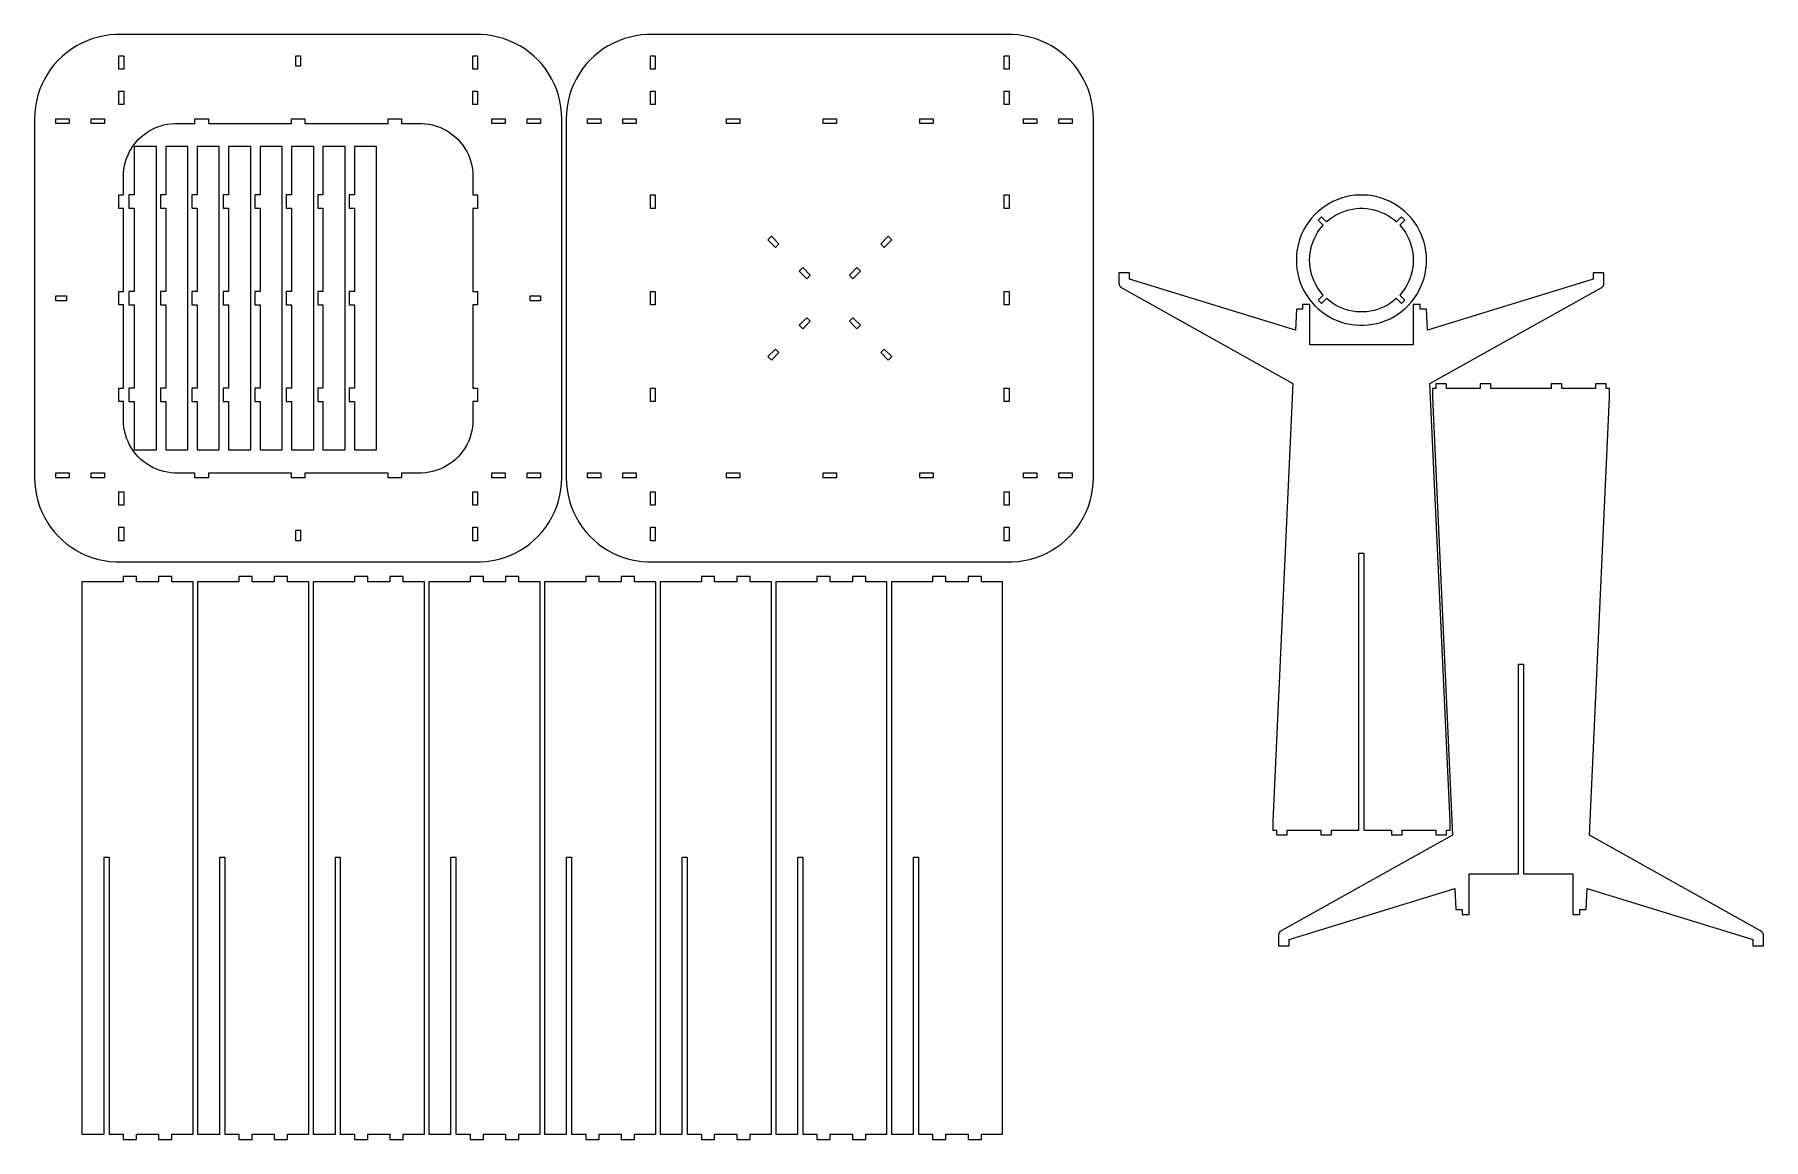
# Model space of a CAD drawing. Header units: metres. Extents: x -598 to 1354, y -949 to 297.
import ezdxf

# ---------------------------------------------------------------- set-up
doc = ezdxf.new("R2010")
doc.units = ezdxf.units.M

msp = doc.modelspace()

# ---------------------------------------------------------------- linework, layer by layer
for p, q in [((-531.857, 292.85), (-538.088, 290.582)), ((-525.483, 294.678), (-531.857, 292.85)), ((-518.997, 296.057), (-525.483, 294.678)), ((-512.43, 296.98), (-518.997, 296.057)), ((-505.815, 297.442), (-512.43, 296.98)), ((-94.1846, 297.442), (-505.815, 297.442)), ((-87.5698, 296.98), (-94.1846, 297.442)), ((-81.0034, 296.057), (-87.5698, 296.98)), ((-74.5174, 294.678), (-81.0034, 296.057)), ((-68.1434, 292.85), (-74.5174, 294.678)), ((-61.9124, 290.582), (-68.1434, 292.85)), ((68.1434, 292.85), (61.9124, 290.582)), ((74.5174, 294.678), (68.1434, 292.85)), ((81.0034, 296.057), (74.5174, 294.678)), ((87.5698, 296.98), (81.0034, 296.057)), ((94.1846, 297.442), (87.5698, 296.98)), ((505.815, 297.442), (94.1846, 297.442)), ((512.43, 296.98), (505.815, 297.442)), ((518.997, 296.057), (512.43, 296.98)), ((525.483, 294.678), (518.997, 296.057)), ((531.857, 292.85), (525.483, 294.678)), ((538.088, 290.582), (531.857, 292.85)), ((-560.988, 277.361), (-566.067, 273.099)), ((-555.623, 281.259), (-560.988, 277.361)), ((-550, 284.772), (-555.623, 281.259)), ((-544.145, 287.885), (-550, 284.772)), ((-538.088, 290.582), (-544.145, 287.885)), ((-502.55, 258.4), (-502.55, 273.6)), ((-502.55, 273.6), (-496.95, 273.6)), ((-496.95, 273.6), (-496.95, 258.4)), ((-302.8, 261.65), (-302.8, 273.65)), ((-302.8, 273.65), (-297.2, 273.65)), ((-297.2, 273.65), (-297.2, 261.65)), ((-103.05, 258.4), (-103.05, 273.6)), ((-103.05, 273.6), (-97.45, 273.6)), ((-97.45, 273.6), (-97.45, 258.4)), ((-55.8547, 287.885), (-61.9124, 290.582)), ((-50, 284.772), (-55.8547, 287.885)), ((-44.3767, 281.259), (-50, 284.772)), ((-39.0121, 277.361), (-44.3767, 281.259)), ((-33.9326, 273.099), (-39.0121, 277.361)), ((39.0121, 277.361), (33.9326, 273.099)), ((44.3767, 281.259), (39.0121, 277.361)), ((50, 284.772), (44.3767, 281.259)), ((55.8547, 287.885), (50, 284.772)), ((61.9124, 290.582), (55.8547, 287.885)), ((97.45, 258.4), (97.45, 273.6)), ((97.45, 273.6), (103.05, 273.6)), ((103.05, 273.6), (103.05, 258.4)), ((496.95, 258.4), (496.95, 273.6)), ((496.95, 273.6), (502.55, 273.6)), ((502.55, 273.6), (502.55, 258.4)), ((544.145, 287.885), (538.088, 290.582)), ((550, 284.772), (544.145, 287.885)), ((555.623, 281.259), (550, 284.772)), ((560.988, 277.361), (555.623, 281.259)), ((566.067, 273.099), (560.988, 277.361)), ((-579.357, 258.34), (-583.065, 252.842)), ((-575.274, 263.565), (-579.357, 258.34)), ((-570.837, 268.493), (-575.274, 263.565)), ((-566.067, 273.099), (-570.837, 268.493)), ((-496.95, 258.4), (-502.55, 258.4)), ((-297.2, 261.65), (-302.8, 261.65)), ((-97.45, 258.4), (-103.05, 258.4)), ((-29.1627, 268.493), (-33.9326, 273.099)), ((-24.7258, 263.565), (-29.1627, 268.493)), ((-20.6434, 258.34), (-24.7258, 263.565)), ((-16.9354, 252.842), (-20.6434, 258.34)), ((20.6434, 258.34), (16.9354, 252.842)), ((24.7258, 263.565), (20.6434, 258.34)), ((29.1627, 268.493), (24.7258, 263.565)), ((33.9326, 273.099), (29.1627, 268.493)), ((103.05, 258.4), (97.45, 258.4)), ((502.55, 258.4), (496.95, 258.4)), ((570.837, 268.493), (566.067, 273.099)), ((575.274, 263.565), (570.837, 268.493)), ((579.357, 258.34), (575.274, 263.565)), ((583.065, 252.842), (579.357, 258.34)), ((-591.771, 234.992), (-593.82, 228.686)), ((-589.287, 241.14), (-591.771, 234.992)), ((-586.38, 247.1), (-589.287, 241.14)), ((-583.065, 252.842), (-586.38, 247.1)), ((-13.62, 247.1), (-16.9354, 252.842)), ((-10.7132, 241.14), (-13.62, 247.1)), ((-8.22919, 234.992), (-10.7132, 241.14)), ((-6.18015, 228.686), (-8.22919, 234.992)), ((8.22919, 234.992), (6.18015, 228.686)), ((10.7132, 241.14), (8.22919, 234.992)), ((13.62, 247.1), (10.7132, 241.14)), ((16.9354, 252.842), (13.62, 247.1)), ((586.38, 247.1), (583.065, 252.842)), ((589.287, 241.14), (586.38, 247.1)), ((591.771, 234.992), (589.287, 241.14)), ((593.82, 228.686), (591.771, 234.992)), ((-596.575, 215.721), (-597.269, 209.127)), ((-595.424, 222.252), (-596.575, 215.721)), ((-593.82, 228.686), (-595.424, 222.252)), ((-502.55, 218.4), (-502.55, 233.6)), ((-502.55, 233.6), (-496.95, 233.6)), ((-496.95, 218.4), (-502.55, 218.4)), ((-496.95, 233.6), (-496.95, 218.4)), ((-103.05, 218.4), (-103.05, 233.6)), ((-103.05, 233.6), (-97.45, 233.6)), ((-97.45, 218.4), (-103.05, 218.4)), ((-97.45, 233.6), (-97.45, 218.4)), ((-4.57599, 222.252), (-6.18015, 228.686)), ((-3.42453, 215.721), (-4.57599, 222.252)), ((-2.73141, 209.127), (-3.42453, 215.721)), ((3.42453, 215.721), (2.73141, 209.127)), ((4.57599, 222.252), (3.42453, 215.721)), ((6.18015, 228.686), (4.57599, 222.252)), ((97.45, 218.4), (97.45, 233.6)), ((97.45, 233.6), (103.05, 233.6)), ((103.05, 218.4), (97.45, 218.4)), ((103.05, 233.6), (103.05, 218.4)), ((496.95, 218.4), (496.95, 233.6)), ((496.95, 233.6), (502.55, 233.6)), ((502.55, 218.4), (496.95, 218.4)), ((502.55, 233.6), (502.55, 218.4)), ((595.424, 222.252), (593.82, 228.686)), ((596.575, 215.721), (595.424, 222.252)), ((597.269, 209.127), (596.575, 215.721)), ((-597.269, 209.127), (-597.5, 202.5)), ((-597.5, 202.5), (-597.5, -202.5)), ((-573.6, 196.95), (-573.6, 202.55)), ((-573.6, 202.55), (-558.4, 202.55)), ((-558.4, 196.95), (-573.6, 196.95)), ((-558.4, 202.55), (-558.4, 196.95)), ((-533.6, 196.95), (-533.6, 202.55)), ((-533.6, 202.55), (-518.4, 202.55)), ((-518.4, 196.95), (-533.6, 196.95)), ((-518.4, 202.55), (-518.4, 196.95)), ((-455.791, 194.313), (-451.765, 195.468)), ((-451.765, 195.468), (-447.669, 196.338)), ((-447.669, 196.338), (-443.522, 196.921)), ((-443.522, 196.921), (-439.344, 197.213)), ((-439.344, 197.213), (-416.6, 197.213)), ((-416.6, 197.213), (-416.6, 202.55)), ((-416.6, 202.55), (-401.4, 202.55)), ((-401.4, 202.55), (-401.4, 197.213)), ((-401.4, 197.213), (-307.6, 197.213)), ((-307.6, 197.213), (-307.6, 202.55)), ((-307.6, 202.55), (-292.4, 202.55)), ((-292.4, 202.55), (-292.4, 197.213)), ((-292.4, 197.213), (-198.6, 197.213)), ((-198.6, 197.213), (-198.6, 202.55)), ((-198.6, 202.55), (-183.4, 202.55)), ((-183.4, 202.55), (-183.4, 197.213)), ((-183.4, 197.213), (-160.656, 197.213)), ((-160.656, 197.213), (-156.478, 196.921)), ((-156.478, 196.921), (-152.331, 196.338)), ((-152.331, 196.338), (-148.235, 195.468)), ((-148.235, 195.468), (-144.209, 194.313)), ((-81.6, 196.95), (-81.6, 202.55)), ((-81.6, 202.55), (-66.4, 202.55)), ((-66.4, 196.95), (-81.6, 196.95)), ((-66.4, 202.55), (-66.4, 196.95)), ((-41.6, 196.95), (-41.6, 202.55)), ((-41.6, 202.55), (-26.4, 202.55)), ((-26.4, 196.95), (-41.6, 196.95)), ((-26.4, 202.55), (-26.4, 196.95)), ((-2.5, 202.5), (-2.73141, 209.127)), ((-2.5, -202.5), (-2.5, 202.5)), ((2.73141, 209.127), (2.5, 202.5)), ((2.5, 202.5), (2.5, -202.5)), ((26.4, 196.95), (26.4, 202.55)), ((26.4, 202.55), (41.6, 202.55)), ((41.6, 196.95), (26.4, 196.95)), ((41.6, 202.55), (41.6, 196.95)), ((66.4, 196.95), (66.4, 202.55)), ((66.4, 202.55), (81.6, 202.55)), ((81.6, 196.95), (66.4, 196.95)), ((81.6, 202.55), (81.6, 196.95)), ((183.4, 196.95), (183.4, 202.55)), ((183.4, 202.55), (198.6, 202.55)), ((198.6, 196.95), (183.4, 196.95)), ((198.6, 202.55), (198.6, 196.95)), ((292.4, 196.95), (292.4, 202.55)), ((292.4, 202.55), (307.6, 202.55)), ((307.6, 196.95), (292.4, 196.95)), ((307.6, 202.55), (307.6, 196.95)), ((401.4, 196.95), (401.4, 202.55)), ((401.4, 202.55), (416.6, 202.55)), ((416.6, 196.95), (401.4, 196.95)), ((416.6, 202.55), (416.6, 196.95)), ((518.4, 196.95), (518.4, 202.55)), ((518.4, 202.55), (533.6, 202.55)), ((533.6, 196.95), (518.4, 196.95)), ((533.6, 202.55), (533.6, 196.95)), ((558.4, 196.95), (558.4, 202.55)), ((558.4, 202.55), (573.6, 202.55)), ((573.6, 196.95), (558.4, 196.95)), ((573.6, 202.55), (573.6, 196.95)), ((597.5, 202.5), (597.269, 209.127)), ((597.5, -202.5), (597.5, 202.5)), ((-485.791, 172.517), (-483.213, 175.817)), ((-483.213, 175.817), (-480.41, 178.93)), ((-480.41, 178.93), (-477.398, 181.839)), ((-477.398, 181.839), (-474.19, 184.531)), ((-474.19, 184.531), (-470.802, 186.992)), ((-470.802, 186.992), (-467.25, 189.212)), ((-467.25, 189.212), (-463.552, 191.178)), ((-463.552, 191.178), (-459.726, 192.881)), ((-459.726, 192.881), (-455.791, 194.313)), ((-144.209, 194.313), (-140.274, 192.881)), ((-140.274, 192.881), (-136.448, 191.178)), ((-136.448, 191.178), (-132.75, 189.212)), ((-132.75, 189.212), (-129.198, 186.992)), ((-129.198, 186.992), (-125.81, 184.531)), ((-125.81, 184.531), (-122.602, 181.839)), ((-122.602, 181.839), (-119.59, 178.93)), ((-119.59, 178.93), (-116.787, 175.817)), ((-116.787, 175.817), (-114.209, 172.517)), ((-494.926, 153.788), (-493.632, 157.771)), ((-493.632, 157.771), (-492.063, 161.654)), ((-492.063, 161.654), (-490.227, 165.418)), ((-490.227, 165.418), (-488.133, 169.045)), ((-488.133, 169.045), (-485.791, 172.517)), ((-460, 171), (-485, 171)), ((-485, 171), (-485, 116.5)), ((-460, -171), (-460, 171)), ((-424.5, 171), (-449.5, 171)), ((-449.5, 171), (-449.5, 116.5)), ((-424.5, -171), (-424.5, 171)), ((-389, 171), (-414, 171)), ((-414, 171), (-414, 116.5)), ((-389, -171), (-389, 171)), ((-353.5, 171), (-378.5, 171)), ((-378.5, 171), (-378.5, 116.5)), ((-353.5, -171), (-353.5, 171)), ((-318, 171), (-343, 171)), ((-343, 171), (-343, 116.5)), ((-318, -171), (-318, 171)), ((-282.5, 171), (-307.5, 171)), ((-307.5, 171), (-307.5, 116.5)), ((-282.5, -171), (-282.5, 171)), ((-247, 171), (-272, 171)), ((-272, 171), (-272, 116.5)), ((-247, -171), (-247, 171)), ((-211.5, 171), (-236.5, 171)), ((-236.5, 171), (-236.5, 116.5)), ((-211.5, -171), (-211.5, 171)), ((-114.209, 172.517), (-111.867, 169.045)), ((-111.867, 169.045), (-109.773, 165.418)), ((-109.773, 165.418), (-107.937, 161.654)), ((-107.937, 161.654), (-106.368, 157.771)), ((-106.368, 157.771), (-105.074, 153.788)), ((-497.25, 137.25), (-497.104, 141.435)), ((-497.25, 116.6), (-497.25, 137.25)), ((-497.104, 141.435), (-496.666, 145.6)), ((-496.666, 145.6), (-495.939, 149.725)), ((-495.939, 149.725), (-494.926, 153.788)), ((-105.074, 153.788), (-104.061, 149.725)), ((-104.061, 149.725), (-103.334, 145.6)), ((-103.334, 145.6), (-102.896, 141.435)), ((-102.896, 141.435), (-102.75, 137.25)), ((-102.75, 137.25), (-102.75, 116.6)), ((-502.55, 101.4), (-502.55, 116.6)), ((-502.55, 116.6), (-497.25, 116.6)), ((-497.25, 101.4), (-502.55, 101.4)), ((-497.25, 7.59999), (-497.25, 101.4)), ((-485, 116.5), (-491, 116.5)), ((-491, 116.5), (-491, 101.5)), ((-491, 101.5), (-485, 101.5)), ((-485, 101.5), (-485, 7.5)), ((-449.5, 116.5), (-455.5, 116.5)), ((-455.5, 116.5), (-455.5, 101.5)), ((-455.5, 101.5), (-449.5, 101.5)), ((-449.5, 101.5), (-449.5, 7.5)), ((-414, 116.5), (-420, 116.5)), ((-420, 116.5), (-420, 101.5)), ((-420, 101.5), (-414, 101.5)), ((-414, 101.5), (-414, 7.5)), ((-378.5, 116.5), (-384.5, 116.5)), ((-384.5, 116.5), (-384.5, 101.5)), ((-384.5, 101.5), (-378.5, 101.5)), ((-378.5, 101.5), (-378.5, 7.5)), ((-343, 116.5), (-349, 116.5)), ((-349, 116.5), (-349, 101.5)), ((-349, 101.5), (-343, 101.5)), ((-343, 101.5), (-343, 7.5)), ((-307.5, 116.5), (-313.5, 116.5)), ((-313.5, 116.5), (-313.5, 101.5)), ((-313.5, 101.5), (-307.5, 101.5)), ((-307.5, 101.5), (-307.5, 7.5)), ((-272, 116.5), (-278, 116.5)), ((-278, 116.5), (-278, 101.5)), ((-278, 101.5), (-272, 101.5)), ((-272, 101.5), (-272, 7.5)), ((-236.5, 116.5), (-242.5, 116.5)), ((-242.5, 116.5), (-242.5, 101.5)), ((-242.5, 101.5), (-236.5, 101.5)), ((-236.5, 101.5), (-236.5, 7.5)), ((-102.75, 116.6), (-97.45, 116.6)), ((-97.45, 101.4), (-102.75, 101.4)), ((-102.75, 101.4), (-102.75, 7.59999)), ((-97.45, 116.6), (-97.45, 101.4)), ((97.45, 101.4), (97.45, 116.6)), ((97.45, 116.6), (103.05, 116.6)), ((103.05, 101.4), (97.45, 101.4)), ((103.05, 116.6), (103.05, 101.4)), ((496.95, 101.4), (496.95, 116.6)), ((496.95, 116.6), (502.55, 116.6)), ((502.55, 101.4), (496.95, 101.4)), ((502.55, 116.6), (502.55, 101.4)), ((850.819, 97.6211), (847.129, 94.0574)), ((854.749, 100.919), (850.819, 97.6211)), ((858.899, 103.934), (854.749, 100.919)), ((863.25, 106.653), (858.899, 103.934)), ((867.78, 109.061), (863.25, 106.653)), ((872.466, 111.148), (867.78, 109.061)), ((877.287, 112.903), (872.466, 111.148)), ((882.219, 114.317), (877.287, 112.903)), ((878.086, 97.2402), (881.923, 98.6368)), ((881.923, 98.6368), (885.848, 99.7623)), ((887.237, 115.383), (882.219, 114.317)), ((885.848, 99.7623), (889.842, 100.611)), ((892.317, 116.097), (887.237, 115.383)), ((889.842, 100.611), (893.885, 101.18)), ((897.435, 116.455), (892.317, 116.097)), ((893.885, 101.18), (897.958, 101.464)), ((902.565, 116.455), (897.435, 116.455)), ((897.958, 101.464), (902.042, 101.464)), ((902.042, 101.464), (906.115, 101.18)), ((907.683, 116.097), (902.565, 116.455)), ((906.115, 101.18), (910.158, 100.611)), ((912.763, 115.383), (907.683, 116.097)), ((910.158, 100.611), (914.152, 99.7623)), ((917.781, 114.317), (912.763, 115.383)), ((914.152, 99.7623), (918.077, 98.6368)), ((922.713, 112.903), (917.781, 114.317)), ((918.077, 98.6368), (921.914, 97.2402)), ((927.534, 111.148), (922.713, 112.903)), ((932.22, 109.061), (927.534, 111.148)), ((936.75, 106.653), (932.22, 109.061)), ((941.101, 103.934), (936.75, 106.653)), ((945.251, 100.919), (941.101, 103.934)), ((949.181, 97.6211), (945.251, 100.919)), ((952.871, 94.0574), (949.181, 97.6211)), ((837.668, 81.9491), (835.103, 77.5061)), ((840.537, 86.2022), (837.668, 81.9491)), ((843.696, 90.2449), (840.537, 86.2022)), ((847.129, 94.0574), (843.696, 90.2449)), ((851.104, 88.0073), (854.993, 91.8964)), ((856.76, 82.3508), (851.104, 88.0073)), ((852.673, 77.3854), (855.186, 80.6031)), ((854.993, 91.8964), (860.632, 86.2574)), ((855.186, 80.6031), (856.76, 82.3508)), ((860.632, 86.2574), (860.856, 86.474)), ((860.856, 86.474), (863.984, 89.0986)), ((863.984, 89.0986), (867.287, 91.4987)), ((867.287, 91.4987), (870.75, 93.6625)), ((870.75, 93.6625), (874.355, 95.5795)), ((874.355, 95.5795), (878.086, 97.2402)), ((921.914, 97.2402), (925.645, 95.5795)), ((925.645, 95.5795), (929.25, 93.6625)), ((929.25, 93.6625), (932.713, 91.4987)), ((932.713, 91.4987), (936.016, 89.0986)), ((936.016, 89.0986), (939.144, 86.474)), ((939.144, 86.474), (939.368, 86.2574)), ((939.368, 86.2574), (945.007, 91.8964)), ((948.896, 88.0073), (943.24, 82.3508)), ((943.24, 82.3508), (944.814, 80.6031)), ((944.814, 80.6031), (947.327, 77.3854)), ((945.007, 91.8964), (948.896, 88.0073)), ((956.304, 90.2449), (952.871, 94.0574)), ((959.463, 86.2022), (956.304, 90.2449)), ((962.332, 81.9491), (959.463, 86.2022)), ((964.897, 77.5061), (962.332, 81.9491)), ((230.138, 65.9023), (234.098, 69.8622)), ((238.623, 57.4171), (230.138, 65.9023)), ((234.098, 69.8622), (242.583, 61.3769)), ((242.583, 61.3769), (238.623, 57.4171)), ((357.417, 61.3769), (365.902, 69.8622)), ((361.377, 57.4171), (357.417, 61.3769)), ((369.862, 65.9023), (361.377, 57.4171)), ((365.902, 69.8622), (369.862, 65.9023)), ((829.347, 63.2593), (828.106, 58.2815)), ((830.933, 68.1385), (829.347, 63.2593)), ((832.854, 72.8951), (830.933, 68.1385)), ((835.103, 77.5061), (832.854, 72.8951)), ((842.778, 55.1628), (843.766, 59.1248)), ((843.766, 59.1248), (845.028, 63.0082)), ((845.028, 63.0082), (846.558, 66.7941)), ((846.558, 66.7941), (848.348, 70.4641)), ((848.348, 70.4641), (850.389, 74.0003)), ((850.389, 74.0003), (852.673, 77.3854)), ((947.327, 77.3854), (949.611, 74.0003)), ((949.611, 74.0003), (951.652, 70.4641)), ((951.652, 70.4641), (953.442, 66.7941)), ((953.442, 66.7941), (954.972, 63.0082)), ((954.972, 63.0082), (956.234, 59.1248)), ((956.234, 59.1248), (957.222, 55.1628)), ((967.146, 72.8951), (964.897, 77.5061)), ((969.067, 68.1385), (967.146, 72.8951)), ((970.653, 63.2593), (969.067, 68.1385)), ((971.894, 58.2815), (970.653, 63.2593)), ((826.679, 48.1271), (826.5, 43)), ((826.5, 43), (826.679, 37.8729)), ((827.215, 53.2292), (826.679, 48.1271)), ((828.106, 58.2815), (827.215, 53.2292)), ((841.5, 43), (841.643, 47.0807)), ((841.643, 38.9193), (841.5, 43)), ((841.643, 47.0807), (842.069, 51.1416)), ((842.069, 51.1416), (842.778, 55.1628)), ((957.222, 55.1628), (957.931, 51.1416)), ((957.931, 51.1416), (958.357, 47.0807)), ((958.357, 47.0807), (958.5, 43)), ((958.5, 43), (958.357, 38.9193)), ((972.785, 53.2292), (971.894, 58.2815)), ((973.321, 48.1271), (972.785, 53.2292)), ((973.5, 43), (973.321, 48.1271)), ((973.321, 37.8729), (973.5, 43)), ((265.493, 30.547), (269.453, 34.5068)), ((273.978, 22.0617), (265.493, 30.547)), ((269.453, 34.5068), (277.938, 26.0215)), ((277.938, 26.0215), (273.978, 22.0617)), ((322.062, 26.0215), (330.547, 34.5068)), ((326.022, 22.0617), (322.062, 26.0215)), ((334.507, 30.547), (326.022, 22.0617)), ((330.547, 34.5068), (334.507, 30.547)), ((638.35, 28.55), (626.35, 28.55)), ((626.35, 28.55), (626.35, 16.95)), ((638.35, 21.3805), (638.35, 28.55)), ((825.414, -36.1693), (638.35, 21.3805)), ((826.679, 37.8729), (827.215, 32.7708)), ((827.215, 32.7708), (828.106, 27.7185)), ((828.106, 27.7185), (829.347, 22.7407)), ((829.347, 22.7407), (830.933, 17.8615)), ((842.069, 34.8584), (841.643, 38.9193)), ((842.778, 30.8372), (842.069, 34.8584)), ((843.766, 26.8752), (842.778, 30.8372)), ((845.028, 22.9918), (843.766, 26.8752)), ((846.558, 19.2059), (845.028, 22.9918)), ((954.972, 22.9918), (953.442, 19.2059)), ((956.234, 26.8752), (954.972, 22.9918)), ((957.222, 30.8372), (956.234, 26.8752)), ((957.931, 34.8584), (957.222, 30.8372)), ((958.357, 38.9193), (957.931, 34.8584)), ((969.067, 17.8615), (970.653, 22.7407)), ((970.653, 22.7407), (971.894, 27.7185)), ((971.894, 27.7185), (972.785, 32.7708)), ((972.785, 32.7708), (973.321, 37.8729)), ((1161.65, 21.3805), (974.586, -36.1693)), ((1173.65, 28.55), (1161.65, 28.55)), ((1161.65, 28.55), (1161.65, 21.3805)), ((1173.65, 16.95), (1173.65, 28.55)), ((-573.65, -2.79999), (-573.65, 2.79999)), ((-573.65, 2.79999), (-561.65, 2.79999)), ((-561.65, 2.79999), (-561.65, -2.79999)), ((-502.55, -7.59999), (-502.55, 7.59999)), ((-502.55, 7.59999), (-497.25, 7.59999)), ((-485, 7.5), (-491, 7.5)), ((-491, 7.5), (-491, -7.5)), ((-449.5, 7.5), (-455.5, 7.5)), ((-455.5, 7.5), (-455.5, -7.5)), ((-414, 7.5), (-420, 7.5)), ((-420, 7.5), (-420, -7.5)), ((-378.5, 7.5), (-384.5, 7.5)), ((-384.5, 7.5), (-384.5, -7.5)), ((-343, 7.5), (-349, 7.5)), ((-349, 7.5), (-349, -7.5)), ((-307.5, 7.5), (-313.5, 7.5)), ((-313.5, 7.5), (-313.5, -7.5)), ((-272, 7.5), (-278, 7.5)), ((-278, 7.5), (-278, -7.5)), ((-236.5, 7.5), (-242.5, 7.5)), ((-242.5, 7.5), (-242.5, -7.5)), ((-102.75, 7.59999), (-97.45, 7.59999)), ((-97.45, 7.59999), (-97.45, -7.59999)), ((-38.3497, -2.79999), (-38.3497, 2.79999)), ((-38.3497, 2.79999), (-26.3497, 2.79999)), ((-26.3497, 2.79999), (-26.3497, -2.79999)), ((97.45, -7.59999), (97.45, 7.59999)), ((97.45, 7.59999), (103.05, 7.59999)), ((103.05, 7.59999), (103.05, -7.59999)), ((496.95, -7.59999), (496.95, 7.59999)), ((496.95, 7.59999), (502.55, 7.59999)), ((502.55, 7.59999), (502.55, -7.59999)), ((626.35, 16.95), (626.353, 16.95)), ((626.353, 16.95), (626.353, 16.7406)), ((626.353, 16.7406), (626.383, 16.3228)), ((626.383, 16.3228), (626.441, 15.9081)), ((626.441, 15.9081), (626.528, 15.4985)), ((626.528, 15.4985), (626.643, 15.0959)), ((626.643, 15.0959), (626.787, 14.7023)), ((626.787, 14.7023), (626.957, 14.3198)), ((626.957, 14.3198), (627.154, 13.95)), ((627.154, 13.95), (627.375, 13.5948)), ((627.375, 13.5948), (627.622, 13.256)), ((627.622, 13.256), (627.891, 12.9352)), ((627.891, 12.9352), (628.182, 12.634)), ((628.182, 12.634), (628.493, 12.3538)), ((628.493, 12.3538), (628.823, 12.0959)), ((628.823, 12.0959), (629.17, 11.8617)), ((629.17, 11.8617), (629.533, 11.6523)), ((629.533, 11.6523), (822.653, -96.3257)), ((830.933, 17.8615), (832.854, 13.1049)), ((832.854, 13.1049), (835.103, 8.49385)), ((835.103, 8.49385), (837.668, 4.05093)), ((837.668, 4.05093), (840.537, -0.20221)), ((848.348, 15.5359), (846.558, 19.2059)), ((850.389, 11.9997), (848.348, 15.5359)), ((852.673, 8.61456), (850.389, 11.9997)), ((851.104, -2.00734), (856.76, 3.64919)), ((855.186, 5.39693), (852.673, 8.61456)), ((856.76, 3.64919), (855.186, 5.39693)), ((944.814, 5.39693), (943.24, 3.64919)), ((943.24, 3.64919), (948.896, -2.00734)), ((947.327, 8.61456), (944.814, 5.39693)), ((949.611, 11.9997), (947.327, 8.61456)), ((951.652, 15.5359), (949.611, 11.9997)), ((953.442, 19.2059), (951.652, 15.5359)), ((959.463, -0.20221), (962.332, 4.05093)), ((962.332, 4.05093), (964.897, 8.49385)), ((964.897, 8.49385), (967.146, 13.1049)), ((967.146, 13.1049), (969.067, 17.8615)), ((977.347, -96.3257), (1170.47, 11.6523)), ((1170.47, 11.6523), (1170.83, 11.8617)), ((1170.83, 11.8617), (1171.18, 12.0959)), ((1171.18, 12.0959), (1171.51, 12.3538)), ((1171.51, 12.3538), (1171.82, 12.634)), ((1171.82, 12.634), (1172.11, 12.9352)), ((1172.11, 12.9352), (1172.38, 13.256)), ((1172.38, 13.256), (1172.62, 13.5948)), ((1172.62, 13.5948), (1172.85, 13.95)), ((1172.85, 13.95), (1173.04, 14.3198)), ((1173.04, 14.3198), (1173.21, 14.7023)), ((1173.21, 14.7023), (1173.36, 15.0959)), ((1173.36, 15.0959), (1173.47, 15.4985)), ((1173.47, 15.4985), (1173.56, 15.9081)), ((1173.56, 15.9081), (1173.62, 16.3228)), ((1173.62, 16.3228), (1173.65, 16.7406)), ((1173.65, 16.7406), (1173.65, 16.95)), ((1173.65, 16.95), (1173.65, 16.95)), ((-561.65, -2.79999), (-573.65, -2.79999)), ((-497.25, -7.59999), (-502.55, -7.59999)), ((-497.25, -101.4), (-497.25, -7.59999)), ((-491, -7.5), (-485, -7.5)), ((-485, -7.5), (-485, -101.5)), ((-455.5, -7.5), (-449.5, -7.5)), ((-449.5, -7.5), (-449.5, -101.5)), ((-420, -7.5), (-414, -7.5)), ((-414, -7.5), (-414, -101.5)), ((-384.5, -7.5), (-378.5, -7.5)), ((-378.5, -7.5), (-378.5, -101.5)), ((-349, -7.5), (-343, -7.5)), ((-343, -7.5), (-343, -101.5)), ((-313.5, -7.5), (-307.5, -7.5)), ((-307.5, -7.5), (-307.5, -101.5)), ((-278, -7.5), (-272, -7.5)), ((-272, -7.5), (-272, -101.5)), ((-242.5, -7.5), (-236.5, -7.5)), ((-236.5, -7.5), (-236.5, -101.5)), ((-97.45, -7.59999), (-102.75, -7.59999)), ((-102.75, -7.59999), (-102.75, -101.4)), ((-26.3497, -2.79999), (-38.3497, -2.79999)), ((103.05, -7.59999), (97.45, -7.59999)), ((502.55, -7.59999), (496.95, -7.59999)), ((826.5, -12.5), (825.414, -36.1693)), ((833.6, -12.5), (826.5, -12.5)), ((841.6, -6.90002), (833.6, -6.90002)), ((833.6, -6.90002), (833.6, -12.5)), ((840.537, -0.20221), (843.696, -4.24489)), ((841.589, -52.5), (841.589, -12.5)), ((841.589, -12.5), (841.6, -12.5)), ((841.6, -12.5), (841.6, -6.90002)), ((843.696, -4.24489), (847.129, -8.05739)), ((847.129, -8.05739), (850.819, -11.6211)), ((850.819, -11.6211), (854.749, -14.9188)), ((854.993, -5.89642), (851.104, -2.00734)), ((854.749, -14.9188), (858.899, -17.9342)), ((860.632, -0.25745), (854.993, -5.89642)), ((858.899, -17.9342), (863.25, -20.6529)), ((860.856, -0.47397), (860.632, -0.25745)), ((863.984, -3.09862), (860.856, -0.47397)), ((867.287, -5.49869), (863.984, -3.09862)), ((870.75, -7.66248), (867.287, -5.49869)), ((874.355, -9.57945), (870.75, -7.66248)), ((878.086, -11.2402), (874.355, -9.57945)), ((881.923, -12.6368), (878.086, -11.2402)), ((885.848, -13.7623), (881.923, -12.6368)), ((889.842, -14.6113), (885.848, -13.7623)), ((893.885, -15.1795), (889.842, -14.6113)), ((897.958, -15.4644), (893.885, -15.1795)), ((902.042, -15.4644), (897.958, -15.4644)), ((906.115, -15.1795), (902.042, -15.4644)), ((910.158, -14.6113), (906.115, -15.1795)), ((914.152, -13.7623), (910.158, -14.6113)), ((918.077, -12.6368), (914.152, -13.7623)), ((921.914, -11.2402), (918.077, -12.6368)), ((925.645, -9.57945), (921.914, -11.2402)), ((929.25, -7.66248), (925.645, -9.57945)), ((932.713, -5.49869), (929.25, -7.66248)), ((936.016, -3.09862), (932.713, -5.49869)), ((939.144, -0.47397), (936.016, -3.09862)), ((936.75, -20.6529), (941.101, -17.9342)), ((939.368, -0.25745), (939.144, -0.47397)), ((945.007, -5.89642), (939.368, -0.25745)), ((941.101, -17.9342), (945.251, -14.9188)), ((948.896, -2.00734), (945.007, -5.89642)), ((945.251, -14.9188), (949.181, -11.6211)), ((949.181, -11.6211), (952.871, -8.05739)), ((952.871, -8.05739), (956.304, -4.24489)), ((956.304, -4.24489), (959.463, -0.20221)), ((966.4, -6.90002), (958.4, -6.90002)), ((958.4, -6.90002), (958.4, -12.5)), ((958.4, -12.5), (958.411, -12.5)), ((958.411, -12.5), (958.411, -52.5)), ((966.4, -12.5), (966.4, -6.90002)), ((973.5, -12.5), (966.4, -12.5)), ((974.586, -36.1693), (973.5, -12.5)), ((265.493, -30.547), (273.978, -22.0617)), ((269.453, -34.5068), (265.493, -30.547)), ((277.938, -26.0215), (269.453, -34.5068)), ((273.978, -22.0617), (277.938, -26.0215)), ((322.062, -26.0215), (326.022, -22.0617)), ((330.547, -34.5068), (322.062, -26.0215)), ((326.022, -22.0617), (334.507, -30.547)), ((334.507, -30.547), (330.547, -34.5068)), ((863.25, -20.6529), (867.78, -23.0614)), ((867.78, -23.0614), (872.466, -25.148)), ((872.466, -25.148), (877.287, -26.9026)), ((877.287, -26.9026), (882.219, -28.3167)), ((882.219, -28.3167), (887.237, -29.3834)), ((887.237, -29.3834), (892.317, -30.0974)), ((892.317, -30.0974), (897.435, -30.4552)), ((897.435, -30.4552), (902.565, -30.4552)), ((902.565, -30.4552), (907.683, -30.0974)), ((907.683, -30.0974), (912.763, -29.3834)), ((912.763, -29.3834), (917.781, -28.3167)), ((917.781, -28.3167), (922.713, -26.9026)), ((922.713, -26.9026), (927.534, -25.148)), ((927.534, -25.148), (932.22, -23.0614)), ((932.22, -23.0614), (936.75, -20.6529)), ((230.138, -65.9023), (238.623, -57.4171)), ((238.623, -57.4171), (242.583, -61.3769)), ((357.417, -61.3769), (361.377, -57.4171)), ((361.377, -57.4171), (369.862, -65.9023)), ((958.411, -52.5), (841.589, -52.5)), ((234.098, -69.8622), (230.138, -65.9023)), ((242.583, -61.3769), (234.098, -69.8622)), ((365.902, -69.8622), (357.417, -61.3769)), ((369.862, -65.9023), (365.902, -69.8622)), ((822.653, -96.3257), (800, -590)), ((1000, -590), (977.347, -96.3257)), ((996, -96.45), (984, -96.45)), ((984, -96.45), (984, -102)), ((996, -102), (996, -96.45)), ((1046, -96.45), (1034, -96.45)), ((1034, -96.45), (1034, -102)), ((1046, -102), (1046, -96.45)), ((1126, -96.45), (1114, -96.45)), ((1114, -96.45), (1114, -102)), ((1126, -102), (1126, -96.45)), ((1176, -96.45), (1164, -96.45)), ((1164, -96.45), (1164, -102)), ((1176, -102), (1176, -96.45)), ((-502.55, -116.6), (-502.55, -101.4)), ((-502.55, -101.4), (-497.25, -101.4)), ((-497.25, -116.6), (-502.55, -116.6)), ((-497.25, -137.25), (-497.25, -116.6)), ((-485, -101.5), (-491, -101.5)), ((-491, -101.5), (-491, -116.5)), ((-491, -116.5), (-485, -116.5)), ((-485, -116.5), (-485, -171)), ((-449.5, -101.5), (-455.5, -101.5)), ((-455.5, -101.5), (-455.5, -116.5)), ((-455.5, -116.5), (-449.5, -116.5)), ((-449.5, -116.5), (-449.5, -171)), ((-414, -101.5), (-420, -101.5)), ((-420, -101.5), (-420, -116.5)), ((-420, -116.5), (-414, -116.5)), ((-414, -116.5), (-414, -171)), ((-378.5, -101.5), (-384.5, -101.5)), ((-384.5, -101.5), (-384.5, -116.5)), ((-384.5, -116.5), (-378.5, -116.5)), ((-378.5, -116.5), (-378.5, -171)), ((-343, -101.5), (-349, -101.5)), ((-349, -101.5), (-349, -116.5)), ((-349, -116.5), (-343, -116.5)), ((-343, -116.5), (-343, -171)), ((-307.5, -101.5), (-313.5, -101.5)), ((-313.5, -101.5), (-313.5, -116.5)), ((-313.5, -116.5), (-307.5, -116.5)), ((-307.5, -116.5), (-307.5, -171)), ((-272, -101.5), (-278, -101.5)), ((-278, -101.5), (-278, -116.5)), ((-278, -116.5), (-272, -116.5)), ((-272, -116.5), (-272, -171)), ((-236.5, -101.5), (-242.5, -101.5)), ((-242.5, -101.5), (-242.5, -116.5)), ((-242.5, -116.5), (-236.5, -116.5)), ((-236.5, -116.5), (-236.5, -171)), ((-102.75, -101.4), (-97.45, -101.4)), ((-97.45, -116.6), (-102.75, -116.6)), ((-102.75, -116.6), (-102.75, -137.25)), ((-97.45, -101.4), (-97.45, -116.6)), ((97.45, -116.6), (97.45, -101.4)), ((97.45, -101.4), (103.05, -101.4)), ((103.05, -116.6), (97.45, -116.6)), ((103.05, -101.4), (103.05, -116.6)), ((496.95, -116.6), (496.95, -101.4)), ((496.95, -101.4), (502.55, -101.4)), ((502.55, -116.6), (496.95, -116.6)), ((502.55, -101.4), (502.55, -116.6)), ((984, -102), (980, -102)), ((980, -102), (980, -112)), ((980, -112), (1002.65, -605.674)), ((1034, -102), (996, -102)), ((1114, -102), (1046, -102)), ((1164, -102), (1126, -102)), ((1157.35, -605.674), (1180, -112)), ((1180, -102), (1176, -102)), ((1180, -112), (1180, -102)), ((-497.104, -141.435), (-497.25, -137.25)), ((-496.666, -145.6), (-497.104, -141.435)), ((-495.939, -149.725), (-496.666, -145.6)), ((-494.926, -153.788), (-495.939, -149.725)), ((-493.632, -157.771), (-494.926, -153.788)), ((-105.074, -153.788), (-106.368, -157.771)), ((-104.061, -149.725), (-105.074, -153.788)), ((-103.334, -145.6), (-104.061, -149.725)), ((-102.896, -141.435), (-103.334, -145.6)), ((-102.75, -137.25), (-102.896, -141.435)), ((-492.063, -161.654), (-493.632, -157.771)), ((-490.227, -165.418), (-492.063, -161.654)), ((-488.133, -169.045), (-490.227, -165.418)), ((-485.791, -172.517), (-488.133, -169.045)), ((-483.213, -175.817), (-485.791, -172.517)), ((-485, -171), (-460, -171)), ((-449.5, -171), (-424.5, -171)), ((-414, -171), (-389, -171)), ((-378.5, -171), (-353.5, -171)), ((-343, -171), (-318, -171)), ((-307.5, -171), (-282.5, -171)), ((-272, -171), (-247, -171)), ((-236.5, -171), (-211.5, -171)), ((-114.209, -172.517), (-116.787, -175.817)), ((-111.867, -169.045), (-114.209, -172.517)), ((-109.773, -165.418), (-111.867, -169.045)), ((-107.937, -161.654), (-109.773, -165.418)), ((-106.368, -157.771), (-107.937, -161.654)), ((-480.41, -178.93), (-483.213, -175.817)), ((-477.398, -181.839), (-480.41, -178.93)), ((-474.19, -184.531), (-477.398, -181.839)), ((-470.802, -186.992), (-474.19, -184.531)), ((-467.25, -189.212), (-470.802, -186.992)), ((-463.552, -191.178), (-467.25, -189.212)), ((-459.726, -192.881), (-463.552, -191.178)), ((-455.791, -194.313), (-459.726, -192.881)), ((-451.765, -195.468), (-455.791, -194.313)), ((-144.209, -194.313), (-148.235, -195.468)), ((-140.274, -192.881), (-144.209, -194.313)), ((-136.448, -191.178), (-140.274, -192.881)), ((-132.75, -189.212), (-136.448, -191.178)), ((-129.198, -186.992), (-132.75, -189.212)), ((-125.81, -184.531), (-129.198, -186.992)), ((-122.602, -181.839), (-125.81, -184.531)), ((-119.59, -178.93), (-122.602, -181.839)), ((-116.787, -175.817), (-119.59, -178.93)), ((-597.5, -202.5), (-597.269, -209.127)), ((-597.269, -209.127), (-596.575, -215.721)), ((-573.6, -202.55), (-573.6, -196.95)), ((-573.6, -196.95), (-558.4, -196.95)), ((-558.4, -202.55), (-573.6, -202.55)), ((-558.4, -196.95), (-558.4, -202.55)), ((-533.6, -202.55), (-533.6, -196.95)), ((-533.6, -196.95), (-518.4, -196.95)), ((-518.4, -202.55), (-533.6, -202.55)), ((-518.4, -196.95), (-518.4, -202.55)), ((-447.669, -196.338), (-451.765, -195.468)), ((-443.522, -196.921), (-447.669, -196.338)), ((-439.344, -197.213), (-443.522, -196.921)), ((-416.6, -197.213), (-439.344, -197.213)), ((-416.6, -202.55), (-416.6, -197.213)), ((-401.4, -202.55), (-416.6, -202.55)), ((-307.6, -197.213), (-401.4, -197.213)), ((-401.4, -197.213), (-401.4, -202.55)), ((-307.6, -202.55), (-307.6, -197.213)), ((-292.4, -202.55), (-307.6, -202.55)), ((-198.6, -197.213), (-292.4, -197.213)), ((-292.4, -197.213), (-292.4, -202.55)), ((-198.6, -202.55), (-198.6, -197.213)), ((-183.4, -202.55), (-198.6, -202.55)), ((-160.656, -197.213), (-183.4, -197.213)), ((-183.4, -197.213), (-183.4, -202.55)), ((-156.478, -196.921), (-160.656, -197.213)), ((-152.331, -196.338), (-156.478, -196.921)), ((-148.235, -195.468), (-152.331, -196.338)), ((-81.6, -202.55), (-81.6, -196.95)), ((-81.6, -196.95), (-66.4, -196.95)), ((-66.4, -202.55), (-81.6, -202.55)), ((-66.4, -196.95), (-66.4, -202.55)), ((-41.6, -202.55), (-41.6, -196.95)), ((-41.6, -196.95), (-26.4, -196.95)), ((-26.4, -202.55), (-41.6, -202.55)), ((-26.4, -196.95), (-26.4, -202.55)), ((-3.42453, -215.721), (-2.73141, -209.127)), ((-2.73141, -209.127), (-2.5, -202.5)), ((2.5, -202.5), (2.73141, -209.127)), ((2.73141, -209.127), (3.42453, -215.721)), ((26.4, -202.55), (26.4, -196.95)), ((26.4, -196.95), (41.6, -196.95)), ((41.6, -202.55), (26.4, -202.55)), ((41.6, -196.95), (41.6, -202.55)), ((66.4, -202.55), (66.4, -196.95)), ((66.4, -196.95), (81.6, -196.95)), ((81.6, -202.55), (66.4, -202.55)), ((81.6, -196.95), (81.6, -202.55)), ((183.4, -202.55), (183.4, -196.95)), ((183.4, -196.95), (198.6, -196.95)), ((198.6, -202.55), (183.4, -202.55)), ((198.6, -196.95), (198.6, -202.55)), ((292.4, -202.55), (292.4, -196.95)), ((292.4, -196.95), (307.6, -196.95)), ((307.6, -202.55), (292.4, -202.55)), ((307.6, -196.95), (307.6, -202.55)), ((401.4, -202.55), (401.4, -196.95)), ((401.4, -196.95), (416.6, -196.95)), ((416.6, -202.55), (401.4, -202.55)), ((416.6, -196.95), (416.6, -202.55)), ((518.4, -202.55), (518.4, -196.95)), ((518.4, -196.95), (533.6, -196.95)), ((533.6, -202.55), (518.4, -202.55)), ((533.6, -196.95), (533.6, -202.55)), ((558.4, -202.55), (558.4, -196.95)), ((558.4, -196.95), (573.6, -196.95)), ((573.6, -202.55), (558.4, -202.55)), ((573.6, -196.95), (573.6, -202.55)), ((596.575, -215.721), (597.269, -209.127)), ((597.269, -209.127), (597.5, -202.5)), ((-596.575, -215.721), (-595.424, -222.252)), ((-595.424, -222.252), (-593.82, -228.686)), ((-593.82, -228.686), (-591.771, -234.992)), ((-502.55, -233.6), (-502.55, -218.4)), ((-502.55, -218.4), (-496.95, -218.4)), ((-496.95, -233.6), (-502.55, -233.6)), ((-496.95, -218.4), (-496.95, -233.6)), ((-103.05, -233.6), (-103.05, -218.4)), ((-103.05, -218.4), (-97.45, -218.4)), ((-97.45, -233.6), (-103.05, -233.6)), ((-97.45, -218.4), (-97.45, -233.6)), ((-8.22919, -234.992), (-6.18015, -228.686)), ((-6.18015, -228.686), (-4.57599, -222.252)), ((-4.57599, -222.252), (-3.42453, -215.721)), ((3.42453, -215.721), (4.57599, -222.252)), ((4.57599, -222.252), (6.18015, -228.686)), ((6.18015, -228.686), (8.22919, -234.992)), ((97.45, -233.6), (97.45, -218.4)), ((97.45, -218.4), (103.05, -218.4)), ((103.05, -233.6), (97.45, -233.6)), ((103.05, -218.4), (103.05, -233.6)), ((496.95, -233.6), (496.95, -218.4)), ((496.95, -218.4), (502.55, -218.4)), ((502.55, -233.6), (496.95, -233.6)), ((502.55, -218.4), (502.55, -233.6)), ((591.771, -234.992), (593.82, -228.686)), ((593.82, -228.686), (595.424, -222.252)), ((595.424, -222.252), (596.575, -215.721)), ((-591.771, -234.992), (-589.287, -241.14)), ((-589.287, -241.14), (-586.38, -247.1)), ((-586.38, -247.1), (-583.065, -252.842)), ((-583.065, -252.842), (-579.357, -258.34)), ((-20.6434, -258.34), (-16.9354, -252.842)), ((-16.9354, -252.842), (-13.62, -247.1)), ((-13.62, -247.1), (-10.7132, -241.14)), ((-10.7132, -241.14), (-8.22919, -234.992)), ((8.22919, -234.992), (10.7132, -241.14)), ((10.7132, -241.14), (13.62, -247.1)), ((13.62, -247.1), (16.9354, -252.842)), ((16.9354, -252.842), (20.6434, -258.34)), ((579.357, -258.34), (583.065, -252.842)), ((583.065, -252.842), (586.38, -247.1)), ((586.38, -247.1), (589.287, -241.14)), ((589.287, -241.14), (591.771, -234.992)), ((-579.357, -258.34), (-575.274, -263.565)), ((-575.274, -263.565), (-570.837, -268.493)), ((-570.837, -268.493), (-566.067, -273.099)), ((-566.067, -273.099), (-560.988, -277.361)), ((-502.55, -273.6), (-502.55, -258.4)), ((-502.55, -258.4), (-496.95, -258.4)), ((-496.95, -258.4), (-496.95, -273.6)), ((-302.8, -273.65), (-302.8, -261.65)), ((-302.8, -261.65), (-297.2, -261.65)), ((-297.2, -261.65), (-297.2, -273.65)), ((-103.05, -273.6), (-103.05, -258.4)), ((-103.05, -258.4), (-97.45, -258.4)), ((-97.45, -258.4), (-97.45, -273.6)), ((-39.0121, -277.361), (-33.9326, -273.099)), ((-33.9326, -273.099), (-29.1627, -268.493)), ((-29.1627, -268.493), (-24.7258, -263.565)), ((-24.7258, -263.565), (-20.6434, -258.34)), ((20.6434, -258.34), (24.7258, -263.565)), ((24.7258, -263.565), (29.1627, -268.493)), ((29.1627, -268.493), (33.9326, -273.099)), ((33.9326, -273.099), (39.0121, -277.361)), ((97.45, -273.6), (97.45, -258.4)), ((97.45, -258.4), (103.05, -258.4)), ((103.05, -258.4), (103.05, -273.6)), ((496.95, -273.6), (496.95, -258.4)), ((496.95, -258.4), (502.55, -258.4)), ((502.55, -258.4), (502.55, -273.6)), ((560.988, -277.361), (566.067, -273.099)), ((566.067, -273.099), (570.837, -268.493)), ((570.837, -268.493), (575.274, -263.565)), ((575.274, -263.565), (579.357, -258.34)), ((-560.988, -277.361), (-555.623, -281.259)), ((-555.623, -281.259), (-550, -284.772)), ((-550, -284.772), (-544.145, -287.885)), ((-544.145, -287.885), (-538.088, -290.582)), ((-538.088, -290.582), (-531.857, -292.85)), ((-496.95, -273.6), (-502.55, -273.6)), ((-297.2, -273.65), (-302.8, -273.65)), ((-97.45, -273.6), (-103.05, -273.6)), ((-68.1434, -292.85), (-61.9124, -290.582)), ((-61.9124, -290.582), (-55.8547, -287.885)), ((-55.8547, -287.885), (-50, -284.772)), ((-50, -284.772), (-44.3767, -281.259)), ((-44.3767, -281.259), (-39.0121, -277.361)), ((39.0121, -277.361), (44.3767, -281.259)), ((44.3767, -281.259), (50, -284.772)), ((50, -284.772), (55.8547, -287.885)), ((55.8547, -287.885), (61.9124, -290.582)), ((61.9124, -290.582), (68.1434, -292.85)), ((103.05, -273.6), (97.45, -273.6)), ((502.55, -273.6), (496.95, -273.6)), ((531.857, -292.85), (538.088, -290.582)), ((538.088, -290.582), (544.145, -287.885)), ((544.145, -287.885), (550, -284.772)), ((550, -284.772), (555.623, -281.259)), ((555.623, -281.259), (560.988, -277.361)), ((897.2, -600), (897.2, -287.7)), ((897.2, -287.7), (902.8, -287.7)), ((902.8, -287.7), (902.8, -600)), ((-531.857, -292.85), (-525.483, -294.678)), ((-525.483, -294.678), (-518.997, -296.057)), ((-518.997, -296.057), (-512.43, -296.98)), ((-512.43, -296.98), (-505.815, -297.442)), ((-505.815, -297.442), (-94.1846, -297.442)), ((-94.1846, -297.442), (-87.5698, -296.98)), ((-87.5698, -296.98), (-81.0034, -296.057)), ((-81.0034, -296.057), (-74.5174, -294.678)), ((-74.5174, -294.678), (-68.1434, -292.85)), ((68.1434, -292.85), (74.5174, -294.678)), ((74.5174, -294.678), (81.0034, -296.057)), ((81.0034, -296.057), (87.5698, -296.98)), ((87.5698, -296.98), (94.1846, -297.442)), ((94.1846, -297.442), (505.815, -297.442)), ((505.815, -297.442), (512.43, -296.98)), ((512.43, -296.98), (518.997, -296.057)), ((518.997, -296.057), (525.483, -294.678)), ((525.483, -294.678), (531.857, -292.85)), ((-497.5, -320), (-544, -320)), ((-544, -320), (-544, -943)), ((-482.5, -314), (-497.5, -314)), ((-497.5, -314), (-497.5, -320)), ((-482.5, -320), (-482.5, -314)), ((-457.5, -320), (-482.5, -320)), ((-442.5, -314), (-457.5, -314)), ((-457.5, -314), (-457.5, -320)), ((-442.5, -320), (-442.5, -314)), ((-418.5, -320), (-442.5, -320)), ((-418.5, -943), (-418.5, -320)), ((-367, -320), (-413.5, -320)), ((-413.5, -320), (-413.5, -943)), ((-352, -314), (-367, -314)), ((-367, -314), (-367, -320)), ((-352, -320), (-352, -314)), ((-327, -320), (-352, -320)), ((-312, -314), (-327, -314)), ((-327, -314), (-327, -320)), ((-312, -320), (-312, -314)), ((-288, -320), (-312, -320)), ((-288, -943), (-288, -320)), ((-236.5, -320), (-283, -320)), ((-283, -320), (-283, -943)), ((-221.5, -314), (-236.5, -314)), ((-236.5, -314), (-236.5, -320)), ((-221.5, -320), (-221.5, -314)), ((-196.5, -320), (-221.5, -320)), ((-181.5, -314), (-196.5, -314)), ((-196.5, -314), (-196.5, -320)), ((-181.5, -320), (-181.5, -314)), ((-157.5, -320), (-181.5, -320)), ((-157.5, -943), (-157.5, -320)), ((-106, -320), (-152.5, -320)), ((-152.5, -320), (-152.5, -943)), ((-91, -314), (-106, -314)), ((-106, -314), (-106, -320)), ((-91, -320), (-91, -314)), ((-66, -320), (-91, -320)), ((-51, -314), (-66, -314)), ((-66, -314), (-66, -320)), ((-51, -320), (-51, -314)), ((-27, -320), (-51, -320)), ((-27, -943), (-27, -320)), ((24.5, -320), (-22, -320)), ((-22, -320), (-22, -943)), ((39.5, -314), (24.5, -314)), ((24.5, -314), (24.5, -320)), ((39.5, -320), (39.5, -314)), ((64.5, -320), (39.5, -320)), ((79.5, -314), (64.5, -314)), ((64.5, -314), (64.5, -320)), ((79.5, -320), (79.5, -314)), ((103.5, -320), (79.5, -320)), ((103.5, -943), (103.5, -320)), ((155, -320), (108.5, -320)), ((108.5, -320), (108.5, -943)), ((170, -314), (155, -314)), ((155, -314), (155, -320)), ((170, -320), (170, -314)), ((195, -320), (170, -320)), ((210, -314), (195, -314)), ((195, -314), (195, -320)), ((210, -320), (210, -314)), ((234, -320), (210, -320)), ((234, -943), (234, -320)), ((285.5, -320), (239, -320)), ((239, -320), (239, -943)), ((300.5, -314), (285.5, -314)), ((285.5, -314), (285.5, -320)), ((300.5, -320), (300.5, -314)), ((325.5, -320), (300.5, -320)), ((340.5, -314), (325.5, -314)), ((325.5, -314), (325.5, -320)), ((340.5, -320), (340.5, -314)), ((364.5, -320), (340.5, -320)), ((364.5, -943), (364.5, -320)), ((416, -320), (369.5, -320)), ((369.5, -320), (369.5, -943)), ((431, -314), (416, -314)), ((416, -314), (416, -320)), ((431, -320), (431, -314)), ((456, -320), (431, -320)), ((471, -314), (456, -314)), ((456, -314), (456, -320)), ((471, -320), (471, -314)), ((495, -320), (471, -320)), ((495, -943), (495, -320)), ((1077.2, -649.5), (1077.2, -412.7)), ((1077.2, -412.7), (1082.8, -412.7)), ((1082.8, -412.7), (1082.8, -649.5)), ((800, -590), (800, -600)), ((800, -600), (804, -600)), ((804, -600), (804, -605.55)), ((816, -600), (854, -600)), ((816, -605.55), (816, -600)), ((854, -600), (854, -605.55)), ((866, -605.55), (866, -600)), ((866, -600), (897.2, -600)), ((902.8, -600), (934, -600)), ((934, -600), (934, -605.55)), ((946, -605.55), (946, -600)), ((946, -600), (984, -600)), ((984, -600), (984, -605.55)), ((996, -605.55), (996, -600)), ((996, -600), (1000, -600)), ((1000, -600), (1000, -590)), ((804, -605.55), (816, -605.55)), ((1002.65, -605.674), (809.533, -713.652)), ((854, -605.55), (866, -605.55)), ((934, -605.55), (946, -605.55)), ((984, -605.55), (996, -605.55)), ((1350.47, -713.652), (1157.35, -605.674)), ((-519.05, -943), (-519.05, -630.7)), ((-519.05, -630.7), (-513.45, -630.7)), ((-513.45, -630.7), (-513.45, -943)), ((-388.55, -943), (-388.55, -630.7)), ((-388.55, -630.7), (-382.95, -630.7)), ((-382.95, -630.7), (-382.95, -943)), ((-258.05, -943), (-258.05, -630.7)), ((-258.05, -630.7), (-252.45, -630.7)), ((-252.45, -630.7), (-252.45, -943)), ((-127.55, -943), (-127.55, -630.7)), ((-127.55, -630.7), (-121.95, -630.7)), ((-121.95, -630.7), (-121.95, -943)), ((2.95001, -943), (2.95001, -630.7)), ((2.95001, -630.7), (8.54999, -630.7)), ((8.54999, -630.7), (8.54999, -943)), ((133.45, -943), (133.45, -630.7)), ((133.45, -630.7), (139.05, -630.7)), ((139.05, -630.7), (139.05, -943)), ((263.95, -943), (263.95, -630.7)), ((263.95, -630.7), (269.55, -630.7)), ((269.55, -630.7), (269.55, -943)), ((394.45, -943), (394.45, -630.7)), ((394.45, -630.7), (400.05, -630.7)), ((400.05, -630.7), (400.05, -943)), ((1021.59, -689.5), (1021.59, -649.5)), ((1021.59, -649.5), (1077.2, -649.5)), ((1082.8, -649.5), (1138.41, -649.5)), ((1138.41, -649.5), (1138.41, -689.5)), ((818.35, -723.38), (1005.41, -665.831)), ((1005.41, -665.831), (1006.5, -689.5)), ((1153.5, -689.5), (1154.59, -665.831)), ((1154.59, -665.831), (1341.65, -723.38)), ((1006.5, -689.5), (1013.6, -689.5)), ((1013.6, -689.5), (1013.6, -695.1)), ((1013.6, -695.1), (1021.6, -695.1)), ((1021.6, -689.5), (1021.59, -689.5)), ((1021.6, -695.1), (1021.6, -689.5)), ((1138.41, -689.5), (1138.4, -689.5)), ((1138.4, -689.5), (1138.4, -695.1)), ((1138.4, -695.1), (1146.4, -695.1)), ((1146.4, -695.1), (1146.4, -689.5)), ((1146.4, -689.5), (1153.5, -689.5)), ((806.353, -718.95), (806.35, -718.95)), ((806.35, -718.95), (806.35, -730.55)), ((806.383, -718.323), (806.353, -718.741)), ((806.353, -718.741), (806.353, -718.95)), ((806.441, -717.908), (806.383, -718.323)), ((806.528, -717.498), (806.441, -717.908)), ((806.643, -717.096), (806.528, -717.498)), ((806.787, -716.702), (806.643, -717.096)), ((806.957, -716.32), (806.787, -716.702)), ((807.154, -715.95), (806.957, -716.32)), ((807.375, -715.595), (807.154, -715.95)), ((807.622, -715.256), (807.375, -715.595)), ((807.891, -714.935), (807.622, -715.256)), ((808.182, -714.634), (807.891, -714.935)), ((808.493, -714.354), (808.182, -714.634)), ((808.823, -714.096), (808.493, -714.354)), ((809.17, -713.862), (808.823, -714.096)), ((809.533, -713.652), (809.17, -713.862)), ((1350.83, -713.862), (1350.47, -713.652)), ((1351.18, -714.096), (1350.83, -713.862)), ((1351.51, -714.354), (1351.18, -714.096)), ((1351.82, -714.634), (1351.51, -714.354)), ((1352.11, -714.935), (1351.82, -714.634)), ((1352.38, -715.256), (1352.11, -714.935)), ((1352.62, -715.595), (1352.38, -715.256)), ((1352.85, -715.95), (1352.62, -715.595)), ((1353.04, -716.32), (1352.85, -715.95)), ((1353.21, -716.702), (1353.04, -716.32)), ((1353.36, -717.096), (1353.21, -716.702)), ((1353.47, -717.498), (1353.36, -717.096)), ((1353.56, -717.908), (1353.47, -717.498)), ((1353.62, -718.323), (1353.56, -717.908)), ((1353.65, -718.741), (1353.62, -718.323)), ((1353.65, -718.95), (1353.65, -718.741)), ((1353.65, -730.55), (1353.65, -718.95)), ((1353.65, -718.95), (1353.65, -718.95)), ((806.35, -730.55), (818.35, -730.55)), ((818.35, -730.55), (818.35, -723.38)), ((1341.65, -723.38), (1341.65, -730.55)), ((1341.65, -730.55), (1353.65, -730.55)), ((-544, -943), (-519.05, -943)), ((-513.45, -943), (-497.5, -943)), ((-497.5, -943), (-497.5, -949)), ((-497.5, -949), (-482.5, -949)), ((-482.5, -943), (-457.5, -943)), ((-482.5, -949), (-482.5, -943)), ((-457.5, -943), (-457.5, -949)), ((-457.5, -949), (-442.5, -949)), ((-442.5, -949), (-442.5, -943)), ((-442.5, -943), (-418.5, -943)), ((-413.5, -943), (-388.55, -943)), ((-382.95, -943), (-367, -943)), ((-367, -943), (-367, -949)), ((-367, -949), (-352, -949)), ((-352, -943), (-327, -943)), ((-352, -949), (-352, -943)), ((-327, -943), (-327, -949)), ((-327, -949), (-312, -949)), ((-312, -949), (-312, -943)), ((-312, -943), (-288, -943)), ((-283, -943), (-258.05, -943)), ((-252.45, -943), (-236.5, -943)), ((-236.5, -943), (-236.5, -949)), ((-236.5, -949), (-221.5, -949)), ((-221.5, -943), (-196.5, -943)), ((-221.5, -949), (-221.5, -943)), ((-196.5, -943), (-196.5, -949)), ((-196.5, -949), (-181.5, -949)), ((-181.5, -949), (-181.5, -943)), ((-181.5, -943), (-157.5, -943)), ((-152.5, -943), (-127.55, -943)), ((-121.95, -943), (-106, -943)), ((-106, -943), (-106, -949)), ((-106, -949), (-91, -949)), ((-91, -943), (-66, -943)), ((-91, -949), (-91, -943)), ((-66, -943), (-66, -949)), ((-66, -949), (-51, -949)), ((-51, -949), (-51, -943)), ((-51, -943), (-27, -943)), ((-22, -943), (2.95001, -943)), ((8.54999, -943), (24.5, -943)), ((24.5, -943), (24.5, -949)), ((24.5, -949), (39.5, -949)), ((39.5, -943), (64.5, -943)), ((39.5, -949), (39.5, -943)), ((64.5, -943), (64.5, -949)), ((64.5, -949), (79.5, -949)), ((79.5, -949), (79.5, -943)), ((79.5, -943), (103.5, -943)), ((108.5, -943), (133.45, -943)), ((139.05, -943), (155, -943)), ((155, -943), (155, -949)), ((155, -949), (170, -949)), ((170, -943), (195, -943)), ((170, -949), (170, -943)), ((195, -943), (195, -949)), ((195, -949), (210, -949)), ((210, -949), (210, -943)), ((210, -943), (234, -943)), ((239, -943), (263.95, -943)), ((269.55, -943), (285.5, -943)), ((285.5, -943), (285.5, -949)), ((285.5, -949), (300.5, -949)), ((300.5, -943), (325.5, -943)), ((300.5, -949), (300.5, -943)), ((325.5, -943), (325.5, -949)), ((325.5, -949), (340.5, -949)), ((340.5, -949), (340.5, -943)), ((340.5, -943), (364.5, -943)), ((369.5, -943), (394.45, -943)), ((400.05, -943), (416, -943)), ((416, -943), (416, -949)), ((416, -949), (431, -949)), ((431, -943), (456, -943)), ((431, -949), (431, -943)), ((456, -943), (456, -949)), ((456, -949), (471, -949)), ((471, -949), (471, -943)), ((471, -943), (495, -943))]:
    msp.add_line(p, q)

doc.saveas('drawing.dxf')
